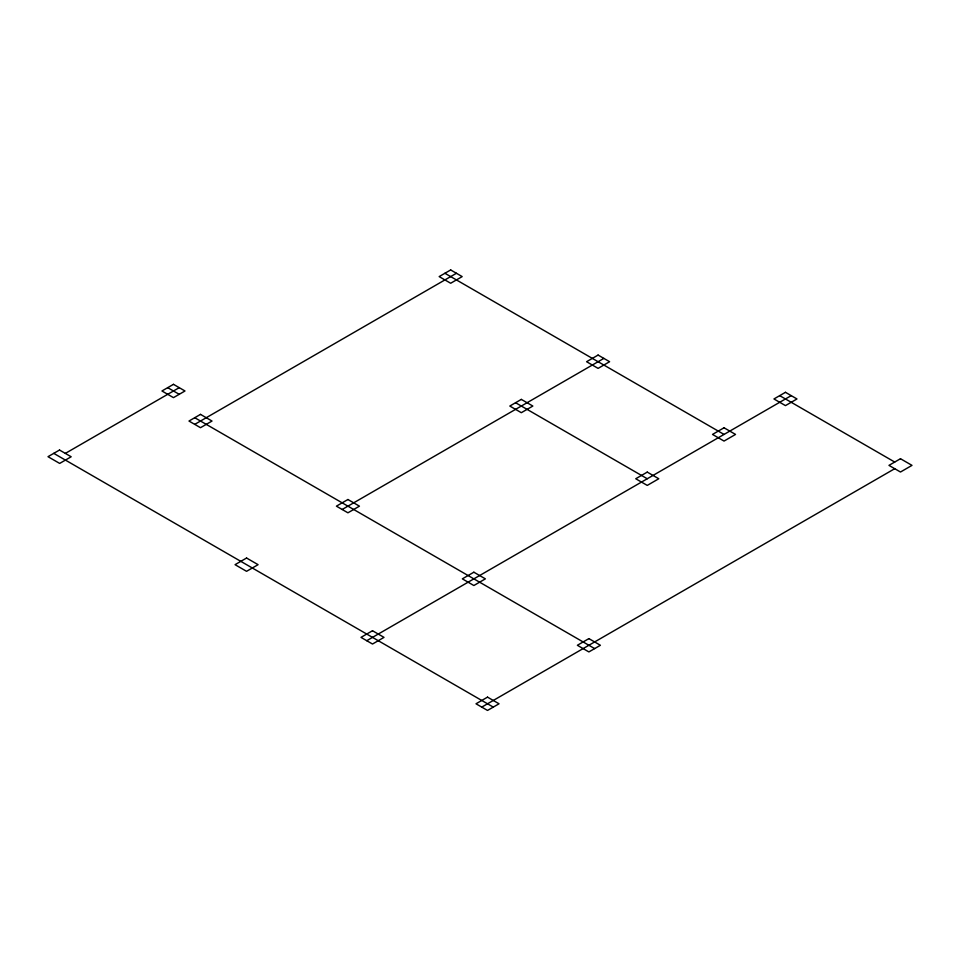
<?xml version="1.0" encoding="UTF-8"?>
<svg xmlns="http://www.w3.org/2000/svg" width="960" height="960" viewBox="0 0 960 960"><rect width="100%" height="100%" fill="white"/><g stroke="black" fill="none" stroke-linecap="round" stroke-linejoin="round"><path stroke-width="1.44" d="M65.352 453.396L179.232 387.66M194.736 424.368L456.432 273.276M342.168 509.484L603.852 358.392M366.744 640.704L791.22 395.64M481.764 707.112L894.72 468.696M779.7 395.64L894.72 462.048M444.912 273.276L724.032 434.424M515.568 402.72L647.256 478.752M167.628 387.612L179.304 394.356M194.736 417.708L594.648 648.6M53.76 453.36L493.284 707.112M59.52 450.036L48 456.684L59.676 463.416L71.184 456.768L59.52 450.036M173.472 384.336L161.952 390.984L173.472 397.632L184.992 390.984L173.472 384.336M200.496 414.384L188.976 421.044L200.496 427.692L212.016 421.044L200.496 414.384M450.672 269.952L439.152 276.6L450.672 283.248L462.18 276.6L450.672 269.952M246.564 558.024L235.056 564.672L246.564 571.32L258.084 564.672L246.564 558.024M347.928 499.512L336.408 506.16L347.928 512.808L359.448 506.16L347.928 499.512M521.328 399.396L509.808 406.044L521.328 412.692L532.848 406.044L521.328 399.396M598.092 355.068L586.584 361.716L598.092 368.376L609.612 361.716L598.092 355.068M372.504 630.732L360.984 637.38L372.504 644.028L384.012 637.38L372.504 630.732M473.856 572.208L462.336 578.856L473.856 585.516L485.376 578.856L473.856 572.208M647.256 472.104L635.736 478.752L647.256 485.4L658.776 478.752L647.256 472.104M724.032 427.776L712.512 434.424L724.032 441.072L735.54 434.424L724.032 427.776M785.46 392.316L773.94 398.964L785.46 405.612L796.98 398.964L785.46 392.316M487.524 697.14L476.004 703.788L487.524 710.436L499.044 703.788L487.524 697.14M588.888 638.616L577.368 645.276L588.888 651.924L600.396 645.276L588.888 638.616M900.48 458.724L888.96 465.372L900.48 472.02L912 465.372L900.48 458.724"/></g></svg>
